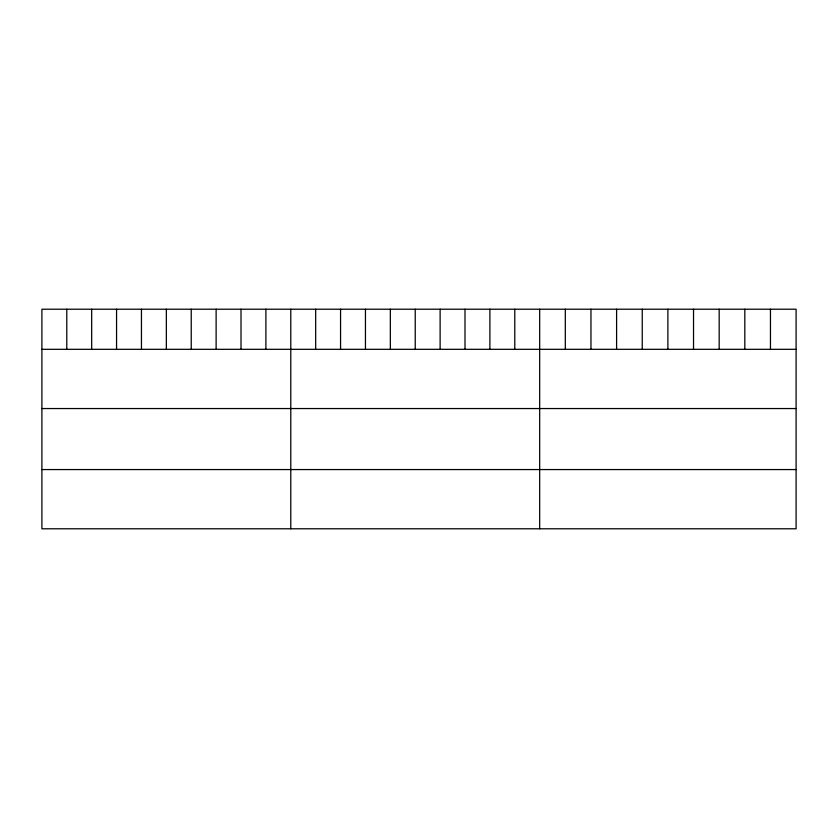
<?xml version="1.0" encoding="UTF-8"?>
<svg xmlns="http://www.w3.org/2000/svg" width="838" height="838" viewBox="0 0 838 838"><rect width="100%" height="100%" fill="white"/><g stroke="black" fill="none" stroke-linecap="round" stroke-linejoin="round"><path stroke-width="1.26" d="M796.1 349.32L796.1 528.788L41.9 528.788L41.9 309.212L796.1 309.212L796.1 349.32L41.9 349.32M41.9 408.546L796.1 408.546M41.9 469.563L796.1 469.563M770.457 309.212L770.457 349.32M744.814 309.212L744.814 349.32M719.172 309.212L719.172 349.32M693.529 309.212L693.529 349.32M667.886 309.212L667.886 349.32M642.243 309.212L642.243 349.32M616.6 309.212L616.6 349.32M590.958 309.212L590.958 349.32M565.315 309.212L565.315 349.32M539.672 309.212L539.672 528.788M514.783 309.212L514.783 349.32M489.895 309.212L489.895 349.32M465.006 309.212L465.006 349.32M440.118 309.212L440.118 349.32M415.229 309.212L415.229 349.32M390.34 309.212L390.34 349.32M365.452 309.212L365.452 349.32M340.563 309.212L340.563 349.32M315.675 309.212L315.675 349.32M290.786 309.212L290.786 528.788M265.897 309.212L265.897 349.32M241.009 309.212L241.009 349.32M216.12 309.212L216.12 349.32M191.232 309.212L191.232 349.32M166.343 309.212L166.343 349.32M141.454 309.212L141.454 349.32M116.566 309.212L116.566 349.32M91.677 309.212L91.677 349.32M66.789 309.212L66.789 349.32"/></g></svg>
